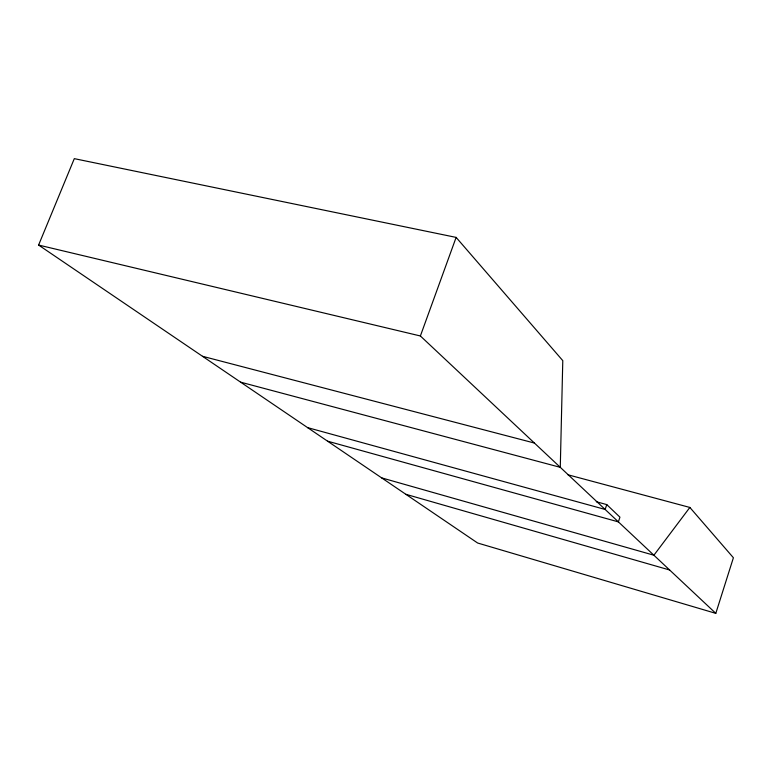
<?xml version="1.0" encoding="UTF-8"?>
<svg xmlns="http://www.w3.org/2000/svg" width="772" height="772" viewBox="0 0 772 772"><rect width="100%" height="100%" fill="white"/><g stroke="black" fill="none" stroke-linecap="round" stroke-linejoin="round"><path stroke-width="1.16" d="M240.613 382.159L560.279 467.33L562.788 360.64L456.127 237.4L74.305 158.646L38.6 245.062L477.636 543.015L715.808 613.354L733.4 557.751L689.859 507.445L567.98 474.79M596.302 501.742L606.763 504.598L605.142 509.452L307.594 427.62M715.808 613.354L420.383 335.974L456.127 237.4M689.859 507.445L653.903 555.222L381.648 477.878M38.6 245.062L420.383 335.974M202.486 356.288L534.417 443.041M327.569 441.179L618.382 521.882L619.945 517.163L606.763 504.598M405.831 494.292L669.633 569.997"/></g></svg>
